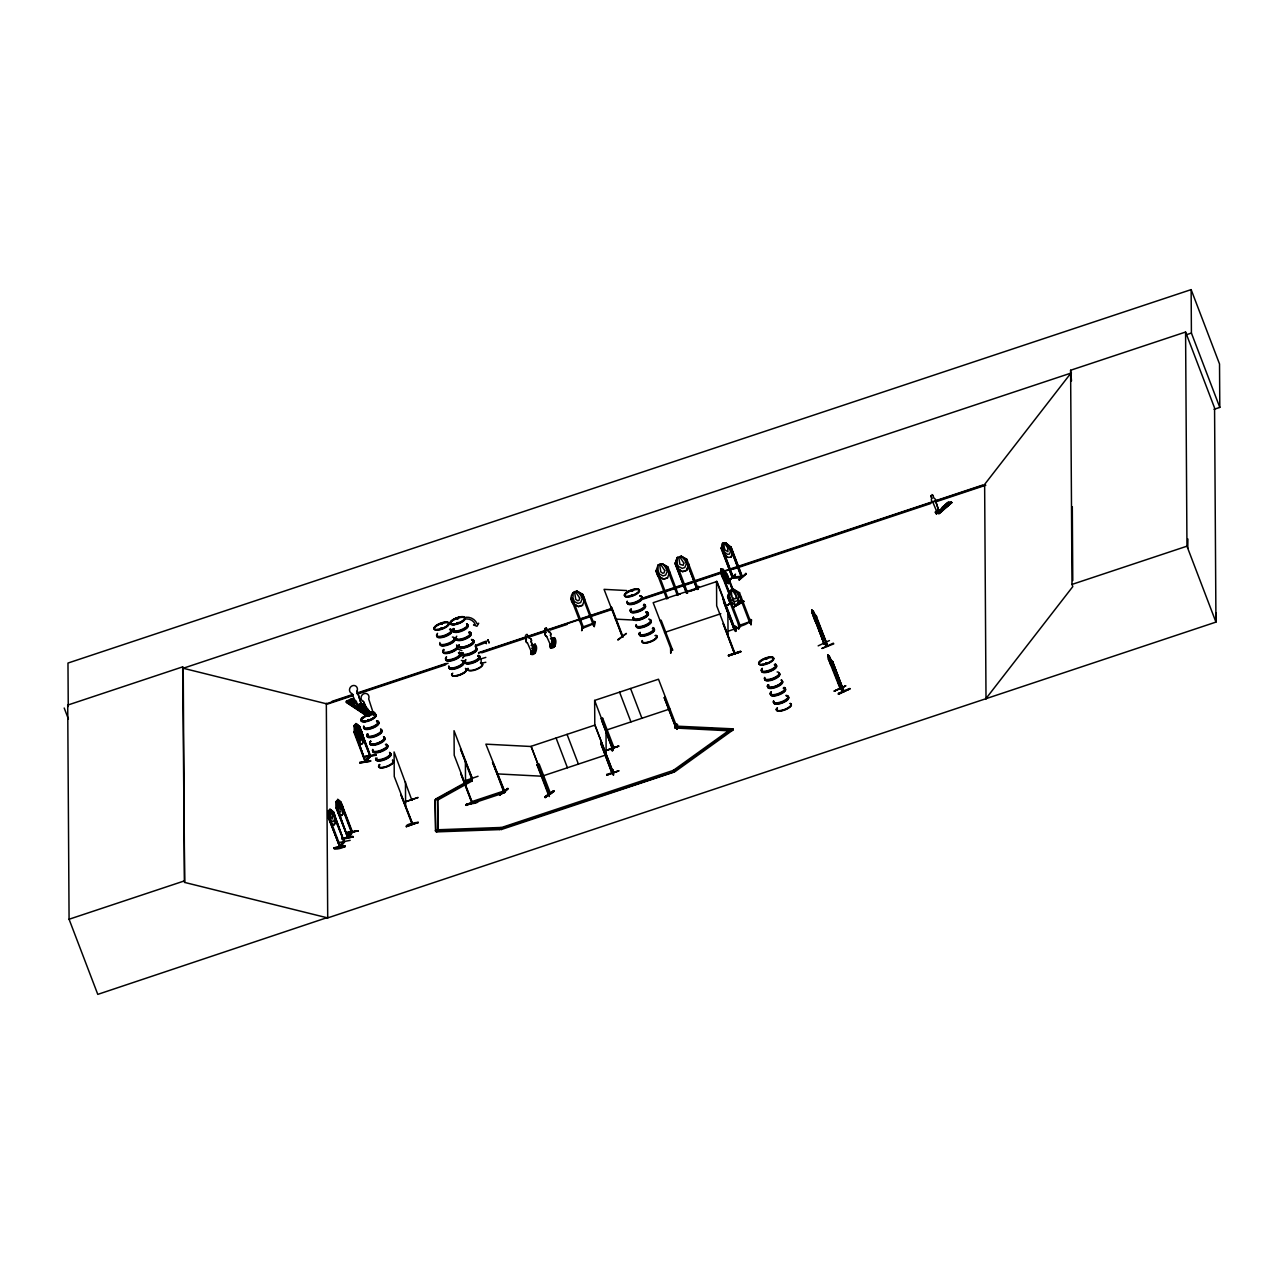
<?xml version="1.0" encoding="UTF-8"?>
<svg xmlns="http://www.w3.org/2000/svg" width="1284" height="1284" viewBox="0 0 1284 1284"><rect width="100%" height="100%" fill="white"/><g stroke="black" fill="none" stroke-linecap="round" stroke-linejoin="round"><path stroke-width="1.5" d="M371.895 713.069C370.338 712.106 371.686 713.406 371.188 712.283M370.819 712.652L371.606 712.604M327.869 917.37L97.777 994.378L69.079 919.248L67.715 705.093L182.681 666.861L184.575 882.413L327.709 917.916L1215.948 622.098L1216.044 612.725M1187.78 548.348L1187.893 538.991M359.215 704.081C360.964 705.67 357.947 704.916 360.242 704.595M360.258 704.948C356.695 704.113 363.147 705.173 358.717 704.707C358.413 710.148 364.223 707.34 360.419 703.889M371.75 713.23L371.06 712.636M371.927 713.326L371.028 713.246L371.911 712.813M733.132 576.516C729.505 578.185 740.804 577.961 742.489 576.949L731.142 547.209L729.97 547.241M667.824 598.569L657.264 570.481L655.915 571.107L658.114 565.024L658.034 570.465L659.382 573.996L663.09 575.922L665.706 575.055L667.215 571.396C665.947 567.592 662.785 560.964 658.114 565.072M733.774 589.5L729.858 590.881L729.649 596.177L730.997 599.708L734.705 601.634L737.321 600.751L738.846 597.076C737.578 593.272 734.4 586.644 729.745 590.768L735.138 604.924L739.199 603.512L741.382 597.445L739.086 603.464L735.138 604.924L729.344 601.506L727.547 596.787L729.745 590.768M572.166 598.103L571.011 598.601M686.555 593.256L675.015 563.515L676.331 562.89L687.63 592.887M544.673 629.465L545.01 628.454M551.895 645.049L552.072 644.199M552.104 644.889L551.622 644.215L551.976 645.114M548.942 791.409L548.573 792.164M581.652 630.669L582.262 625.95M582.15 630.476L582.037 625.324M613.046 748.171L612.709 750.546M612.564 750.097L612.484 745.49L612.115 746.229M670.938 647.65L671.211 652.641M671.243 648.195L670.713 652.898M685.736 591.105L686.105 590.367M738.733 628.197L738.364 628.951L738.685 623.543L738.894 628.614M721.143 568.796L726.359 582.872C723.502 579.004 719.586 574.173 720.95 568.732L723.165 569.438M728.798 593.24L720.822 572.744L721.062 568.668M728.782 579.405L728.429 583.53L723.036 569.39L726.985 574.686L732.779 591.25M728.429 583.53L728.702 579.341M336.44 808.005L347.82 837.794L336.906 807.074L336.055 808.069L347.82 837.264M340.822 802.725L343.037 806.914L343.133 813.574L341.512 815.388M354.111 725.508L356.599 734.721L358.782 736.23L359.889 734.946C363.179 731.045 350.853 718.896 359.408 726.375L370.257 756.212L365.234 762.006L353.935 732.201L354.769 731.607L365.619 761.942L354.737 731.19M936.855 513.07C935.619 510.326 939.053 510.197 936.405 511.321M532.346 651.55L532.475 650.474L533.775 652.721M532.555 653.123L531.736 650.956L532.956 650.555L532.523 651.582M359.584 705.221L359.295 704.226M344.995 845.915L334 847.825L345.011 845.915C346.134 847.183 332.973 851.067 334 847.729M334.145 848.355L344.963 846.75M352.795 837.264L352.811 836.317C336.697 838.837 339.49 840.571 352.972 836.879M937.224 511.16L936.373 511.241L937.641 510.888M814.233 617.813L817.073 621.938L813.189 610.959L827.699 646.446L823.638 643.557L823.654 642.177M843.909 691.145L832.497 661.404L843.861 691.643L839.848 688.625M839.672 687.871L839.88 688.657M843.026 690.311L843.909 690.294L843.123 690.519M471.758 778.73L471.469 777.51M472.416 778.874L454.038 730.692L454.199 755.233L472.592 803.319L504.516 792.709L504.516 791.811M472.159 801.553C470.698 801.794 472.897 802.404 472.528 802.58M612.356 748.476L601.121 718.639L602.645 718.157L614.137 748.01L612.805 748.299M612.099 771.524L611.89 772.31M613.174 772.695L612.629 772.47M734.448 628.325L733.758 628.919M735.058 653.572L716.681 605.791L716.536 581.251L734.785 629.064M730.082 547.482L731.142 547.209L725.813 542.971L722.443 543.228L724.015 551.655L727.29 554.287L729.472 554.11L730.564 551.141L725.813 543.1C719.923 540.917 722.507 549.616 721.03 548.236M359.52 709.025L369.198 715.413L368.203 715.814M369.07 715.798L367.978 716.055L369.262 715.557M367.93 720.565L369.278 719.618L368.139 720.308M368.99 720.452L369.632 719.746L367.625 720.436M442.081 624.088L441.632 624.313M441.198 623.799L442.194 623.735L441.391 623.783M441.84 628.823C443.333 627.876 439.192 628.39 441.311 628.967M458.388 618.423L457.104 618.776M457.441 618.808L457.923 618.888M457.168 623.591L456.799 623.623M457.072 623.494L457.425 622.644M458.356 623.43L458.661 622.596M532.282 648.308L533.919 647.537L532.507 648.564M533.919 647.714L532.619 648.356M551.655 641.791C555.186 640.475 550.29 641.438 552.2 642.112M632.723 590.784L631.455 591.218L632.049 590.592M631.664 590.672L632.643 590.608L631.776 590.672M631.198 595.294L632.193 594.733M633.237 595.214L632.338 594.749M765.681 659.173L766.805 658.981M766.612 658.804L766.339 659.222M766.965 658.692L765.778 658.901L766.66 658.628M765.745 663.587L767.19 662.913L765.248 663.988M767.254 663.282L765.537 663.298M725.877 543.036L730.853 547.482L732.634 552.12L731.222 557.128L727.835 557.384L722.699 552.923L727.835 557.384M359.921 762.744L370.851 761.155L359.729 763.113M370.594 760.626L359.761 762.263M738.525 593.144L739.472 592.662L750.947 622.515C749.968 619.418 749.808 624.088 739.231 626.464L727.755 596.578L728.814 596.081L740.322 626.078C737.193 627.988 739.809 622.467 740.322 626.078M727.691 596.835L729.858 590.881M582.519 605.358L584.718 599.275L582.904 594.556L577.11 591.17C571.043 591.121 569.406 599.259 572.664 603.319L578.458 606.706L582.519 605.31L578.474 606.513L572.664 603.319M655.915 571.059L657.729 575.842L663.523 579.228L667.568 577.816L669.622 571.829M676.074 562.857L675.159 563.564L677.198 557.481L681.258 556.133L687.052 559.567M675.159 563.564C680.071 549.953 675.015 562.553 678.466 566.453L682.173 568.379L684.789 567.512L686.314 563.853L684.966 560.306L681.258 556.133M686.555 570.224L688.706 564.286M686.667 570.337L682.606 571.621L676.812 568.234L682.606 571.685L686.667 570.337L688.85 564.286M366.871 716.039L346.215 702.284L352.057 698.945L356.599 702.027M347.338 701.77L348.157 701.369M351.543 699.732L351.094 699.652M356.342 702.444L351.768 699.603L351.912 698.56L346.327 701.241L359.343 710.421L364.913 707.725L359.456 704.017M357.979 710.293L364.175 707.259M358.734 709.892C357.417 706.986 367.031 705.157 368.267 710.02M359.103 709.49L359.921 709.137M359.825 709.33L369.696 716.055M363.195 707.725L369.102 711.577M364.287 707.195L358.14 709.635M371.076 711.769L376.1 714.915L371.686 711.978M411.602 823.012L412.02 824.103M471.998 803.19L460.683 773.449M612.003 747.368C616.769 746.068 607.83 747.561 612.195 750.899M340.003 845.787L339.939 847.408L328.624 817.603L328.319 810.99M340.517 846.782L329.121 816.768M351.27 831.952C348.863 837.505 345.701 835.531 348.253 837.248M336.857 807.492L347.964 837.682C353.02 834.375 351.655 831.278 351.688 831.438M947.833 503.922L936.309 513.68L948.924 502.574M951.765 502.558L938.315 513.552L951.845 502.526L939.423 513.504M951.364 502.012L948.282 502.622M944.703 506.698L943.724 506.57L945.008 506.795M535.123 644.664L531.127 645.354M531.191 654.31C537.226 656.686 538.879 641.149 532.555 645.162M531.271 653.074L535.268 651.742L534.77 650.458L535.139 653.01L535.123 644.022M553.564 641.856L554.399 637.618L550.403 638.934M550.371 647.906C556.791 650.169 558.026 634.729 551.831 638.758M364.849 760.85L369.455 756.019M365.715 760.321L366.229 761.316M359.327 726.279L370.691 756.196L365.667 761.877L354.4 731.671M351.11 831.631L352.009 830.989M492.478 762.439L504.628 792.26L492.767 762.231L503.424 791.169L504.275 791.137M550.21 792.79L548.107 793.191L548.509 794.282L550.627 793.865L539.136 764.012L536.953 764.75L548.316 794.571L549.167 794.539L537.723 764.783M355.17 702.412L352.538 703.263L355.299 702.589M366.823 710.405L364.191 711.272L366.951 710.582M460.763 656.477L462.834 653.026M464.423 655.209L462.721 658.018L464.551 655.273M532.764 651.469L532.651 650.635M738.252 603.127L738.364 604.459L737.69 602.982M937.127 510.438L936.501 511M1070.23 374.013L984.635 484.389L986.016 699.042M986 698.544L1072.814 586.579L1071.996 584.413L1070.615 370.257L1185.581 332.042L1214.568 407.943L1215.948 622.098L1186.962 546.182L1185.581 332.042M441.327 628.02L440.653 629.16L442.643 628.229M441.519 627.956L442.354 628.309L441.359 628.261M457.072 623.286L458.42 622.531L457.232 623.27M532.202 648.099L534 647.746M632.723 590.656L631.84 590.431M631.439 595.648L632.819 595.182L631.824 596.001M632.161 594.781L633.237 594.99L632.306 595.696M765.681 663.684L766.949 662.929M337.869 799.563L341.769 806.801L340.774 812.13L338.671 810.589L336.328 801.473L337.853 799.418L341.079 802.323L352.49 832.112M329.763 810.413L330.293 815.693L332.283 818.983L332.62 815.87L329.651 810.429M337.066 801.457L337.58 800.815L340.437 806.272L340.099 809.385L336.938 801.473M339.971 846.91L328.239 817.667L329.202 816.961L328.624 817.603M335.22 816.512L335.317 823.172L333.824 824.97L330.373 822.258L333.728 825.147L335.365 823.06L335.22 816.512L333.423 811.777L344.208 842.224L333.375 811.889L329.924 809.032L328.383 811.087L329.507 816.656L330.855 820.187L332.973 821.712L334 820.444C337.082 816.897 325.333 804.346 333.262 811.905L332.444 812.515M341.656 815.533L338.157 812.772L341.528 815.549L343.181 813.478L343.037 806.914M338.976 842.545L350.179 840.346M340.035 845.674L339.153 846.316L343.454 841.534M343.727 841.164L343.855 840.587M343.839 841.469L339.778 846.06M351.655 831.888L347.595 836.462M341.303 845.321L344.706 841.63L339.987 847.344L328.672 817.138M349.12 835.724L352.089 832.08M357.995 830.764L346.776 832.963L357.787 830.973M354.191 725.604L355.957 723.502L359.44 726.263L363.163 735.684L363.163 742.377L361.446 744.367L358.108 741.478M355.09 725.556L355.636 724.914L357.738 728.301L358.108 733.485L354.962 725.572M361.366 730.965C364.271 732.361 357.385 743.532 361.35 737.658L361.253 730.981L357.755 728.221M375.731 754.687L365.346 756.581M370.739 756.115L370.129 756.741L370.273 755.104M369.824 755.955L365.507 760.577M412.02 824.023L400.72 794.282L412.581 823.846M734.448 653.315L723.165 623.591L734.464 653.716M346.359 702.252L367.128 715.605M358.364 709.554L357.963 707.195L358.557 708.752L348.927 702.685M362.489 708.078L363.468 707.612M723.711 601.666L734.384 629.658L727.113 610.205M739.873 625.035L738.573 625.436M676.443 726.102L675.175 726.535L676.235 726.182M550.338 793.095L549.424 794.314L531.159 746.293L595.006 725.075L613.383 773L594.797 724.978L594.636 700.422L658.499 679.22L676.861 726.985L675.801 727.306M582.278 628.165L583.61 627.732L572.134 597.959M592.919 624.634L594.251 624.184M686.009 592.052L687.454 592.068M696.65 588.505L697.982 588.072L696.763 588.826M621.857 636.094L623.077 636.96L611.649 607.236M826.88 645.066L827.281 645.37M827.297 646.141L815.854 616.448M840.314 687.662L840.731 688.738L829.287 658.997M840.635 688.738L827.875 655.177L832.497 661.854M844.214 691.418L839.993 688.192M724.93 543.79L727.595 547.738L727.964 551.719L725.107 550.05L724.32 547.979L723.839 543.87L725.011 543.726M732.634 552.12L731.19 556.935M732.137 576.853L733.084 576.741M728.943 580.207L735.555 574.173L729.2 580.833M740.852 576.147L742.2 575.826L740.964 576.468M738.942 579.437C747.994 572.985 749.102 569.968 739.199 579.903M739.183 580.063L746.261 573.916L745.555 573.402M931.815 498.304L930.804 495.624L931.815 498.304A2.825 1.958 48.6 0 0 932.858 502.237L936.871 511.851L939.15 511.642L935.94 502.044A2.825 1.958 48.6 0 0 933.998 498.176L932.826 495.175M932.89 495.576L931.927 494.533M935.94 502.044L939.053 511.722M939.455 513.472L935.811 513.391L935.33 512.107L937.545 510.631M935.33 512.107L935.972 513.118L940 511.834L939.856 510.791L940.353 512.091M942.36 507.276C951.717 506.073 938.476 509.443 943.628 506.153L946.998 506.217L943.628 506.153M944.751 505.174C954.092 503.97 940.851 507.357 946.003 504.066L949.374 504.114L946.003 504.066M946.838 503.328C956.195 502.124 942.954 505.495 948.106 502.221M938.604 511.899L938.973 513.52L951.572 502.397L948.202 502.477L936.18 513.68M948.828 502.429L936.357 513.712M344.289 842.111L335.284 819.946M535.364 652.721L534.433 644.536L534.288 648.276M531.961 654.054L531.255 650.603M534.818 644.777L534.914 653.026M553.597 638.533L553.597 646.847L554.415 646.59L554.046 644.038L554.544 645.338L550.547 646.654M554.592 638.004L553.821 646.574M550.948 644.391L551.43 647.393M551.719 647.489L550.9 647.746M370.29 756.613L363.404 740.001M441.006 628.197L440.54 629.08M457.184 618.76L458.019 618.39M456.863 623.205L458.597 622.644M631.76 591.266L632.659 590.865M631.118 595.583L632.418 594.941M485.496 828.982L501.338 828.405L499.909 829.592L436.576 831.888L436.223 830.957L437.635 829.769L500.969 827.474L501.338 829.528L673.699 772.214L673.346 770.384L729.633 729.938L729.986 730.853M436.576 831.888L437.988 830.7L437.796 800.028L436.271 798.696L437.796 800.028L472.287 780.865L471.934 779.934L470.779 779.548L436.271 798.696M436.223 830.957L499.556 828.661L500.969 827.474M671.002 649.271C674.18 648.629 668.948 649.03 671.548 650.523L672.623 650.105L671.965 648.902M671.548 650.49L653.171 602.694L717.002 581.475L735.234 629.321L734.191 629.658L723.502 601.538M733.886 628.341L734.721 628.293M750.787 622.596L749.631 622.965L749.214 621.713M613.559 746.999L614.137 748.01M611.81 772.326L612.805 771.796M612.051 773.289L600.816 743.5L601.907 743.147M676.315 726.134L732.923 728.831L733.276 729.761L675.352 771.411L500.985 828.597L501.338 829.528M675.561 727.434L676.861 726.985M676.764 727.242L676.219 725.942L674.71 727.081L675.063 728.012L731.639 730.949L731.286 730.018L674.71 727.081M583.193 626.801C579.742 627.86 584.814 625.693 583.482 627.764M582.406 628.133L582.037 627.009M581.796 594.749L593.176 624.746C592.678 621.857 598.809 622.499 582.278 628.325M686.266 591.94L687.213 591.651L687.502 592.983M536.953 764.75L538.06 764.365M504.596 792.228L507.838 788.424L499.572 795.005M507.806 788.472L499.685 795.117L502.397 793.159M548.188 793.207L549.969 792.918M545.604 797.492L544.881 796.85C572.295 777.976 527.275 810.316 553.982 791.393M544.946 796.866L553.356 790.832M545.122 797.46L553.95 791.361M617.973 639.544L626.399 633.413L617.973 640.09M675.063 728.012L676.716 726.824M673.699 771.315L732.923 728.831M735.234 574.815L729.071 580.689M411.907 800.317L394.092 751.942L394.252 776.499L412.565 823.927M344.272 841.662L332.957 812.162M631.503 595.327L632.932 594.893M766.805 663.17L765.729 663.507M727.755 596.739L728.814 596.081M722.812 573.499L722.041 569.614M722.523 577.527L726.343 582.776L728.542 583.466M726.391 574.526L727.29 574.51L732.971 589.372M727.29 574.51L723.036 569.39L727.161 577.977L726.904 580.368L723.149 576.725M730.5 602.742L727.306 605.294L732.458 602.405M730.644 603.191L727.306 605.294M743.677 601.345L733.373 607.252L743.516 600.928L744.03 601.602M733.373 607.252L743.741 601.442M437.443 799.097L437.988 830.7L435.661 831.47L435.116 799.868L471.934 779.934M436.624 799.627L471.132 780.479L472.287 780.865M472.031 802.725L460.667 773.032M741.077 575.938L741.654 576.965M442.242 628.791L440.829 628.823M368.299 719.746L367.513 720.806L368.331 720.854M368.043 720.131L368.925 719.794M368.797 720.42L369.792 719.939L368.99 719.586M552.65 641.952L553.115 641.069M347.531 702.027C359.456 694.724 349.73 705.044 346.327 701.241M353.902 699.86L348.478 702.942L353.902 699.86C360.162 701.963 339.457 706.505 355.106 700.647M355.973 702.797L351.928 705.205L356.117 703.199M357.963 707.195L356.342 706.633L357.08 708.559M362.072 705.702L361.911 703.937L363.115 704.723L363.436 707.596L369.487 711.416M361.478 704.146L363.115 704.723M358.092 707.468L361.799 705.67L357.096 690.969A4.237 3.868 -56.8 0 0 355.09 685.704A4.237 3.868 -56.8 0 0 349.842 688.24A4.237 3.868 -56.8 0 0 351.848 693.504L358.092 707.468L361.719 705.606L357.096 690.969M359.183 710.02L364.768 707.34M365.555 707.869L360.13 710.935L365.555 707.869C371.83 709.956 351.11 714.498 366.759 708.64M367.818 709.346L362.393 712.427L367.962 709.731M367.625 710.806L363.597 713.198L369.166 710.517M372.071 711.882C367.818 713.936 374.96 709.795 373.419 715.204M367.994 714.626L369.632 715.204M373.724 713.695L373.58 711.93L376.116 714.883M373.13 712.139L374.767 712.716M370.899 714.803L373.467 713.663L368.668 698.897A4.237 3.868 -56.8 0 0 366.662 693.649A4.237 3.868 -56.8 0 0 361.398 696.185A4.237 3.868 -56.8 0 0 363.404 701.433L369.648 715.397M526.007 634.697L527.05 634.489M545.283 628.277L546.342 628.069M532.619 651.116L532.587 651.389M812.387 613.608C810.348 602.389 813.302 622.949 818.47 625.164L818.085 621.312L818.47 625.164L817.202 623.976M812.884 614.266L811.905 610.077M815.934 616.4L827.65 645.932M816.688 616.497L811.713 609.996M818.165 645.868L829.432 640.572M826.96 645.338L824.216 642.819M822.017 648.388L833.348 643.172L833.749 643.878L822.065 648.452M829.721 659.96L828.726 656.188M829.352 656.14L833.236 667.118L830.395 662.993M830.507 662.03C833.717 668.531 830.25 655.755 827.875 655.177M840.25 688.93L828.324 658.885L833.396 669.269M833.38 669.157L834.76 670.296L830.138 663.603M834.632 670.344L834.247 666.508L834.696 670.152M834.183 691.017L845.674 685.897L834.327 691.049M849.912 689.043L838.179 693.569C873.281 677.824 815.26 705.253 849.719 688.866M733.341 577.864L724.385 553.468M741.959 576.067L742.264 577.206L731.029 547.369M735.315 629.304L734.496 627.988M613.142 773.112L612.179 773.401L600.816 743.5M582.952 626.929L592.759 623.414L592.919 624.794M594.187 624.409L582.776 594.492L581.684 594.845M552.569 641.743L551.494 641.872M368.283 719.714L368.845 719.602M503.617 790.88L504.435 790.896M504.131 791.153L504.516 792.709M722.828 599.756L723.903 599.548L723.02 599.451M736.005 626.656L735.09 626.255L735.443 631.455L735.989 626.64M749.455 621.825L740.017 625.148M740.547 626.801L728.59 631.086M734.175 629.497L735.267 629.096M751.012 624.73L751.557 619.899L750.659 619.53L751.012 624.73L750.691 619.514M736.101 631.214L735.363 626.704M740.499 651.181C703.52 664.069 765.778 643.717 728.51 655.129L728.75 655.963M728.686 655.61L740.724 651.951M728.734 655.883L740.724 651.726M460.523 749.31L472.335 778.505M602.645 718.318L601.57 718.687L612.901 748.7L594.636 700.422M664.326 697.661L665.401 697.292L664.326 697.822L675.817 727.547L664.326 697.822M478.065 776.258L466.076 780.383M406.113 801.473L418.103 797.46L406.113 801.649M601.265 742.778L601.907 743.308L600.832 743.661M677.503 724.561L676.604 724.16M618.663 746.004L606.706 750.273L618.631 746.116M677.085 729.232L677.487 724.545M466.028 804.554L477.985 800.542C479.349 804.924 464.182 802.885 466.269 805.421M466.044 804.635L478.001 800.574M466.204 805.052L478.226 801.393M466.236 805.325L478.194 801.152M418.295 822.675C418.857 821.712 404.733 824.007 406.322 826.687M612.629 771.299L612.645 772.936L601.971 744.977M606.642 774.38L618.84 770.898L606.851 775.103M606.867 775.167L618.776 770.785M549.343 796.529L549.006 791.329M613.431 775.215L613.174 770.015L613.206 774.589M1214.086 409.307L1219.8 407.413L1219.527 363.982L1191.135 289.622L67.972 663.058L68.245 706.489L67.715 705.093M1071.45 372.938L183.211 668.258L184.575 882.413M1185.79 334.915L1191.408 333.054L1191.135 289.622M577.094 591.314L573.178 592.662L572.969 597.959L574.333 601.49L578.025 603.416L580.657 602.549L582.166 598.89C581.475 593.096 570.449 587.526 582.776 594.492M658.227 565.169L662.159 563.82L667.969 567.063L666.685 567.576L677.39 595.391M697.196 589.549L685.833 559.808L686.908 559.455L698.271 589.356L698.512 586.804M657.841 575.746L663.539 579.084L667.568 577.88M485.994 642C491.226 637.683 459.078 652.914 485.946 642.514M332.042 701.369L352.972 694.419M356.775 693.151L446.19 663.411M478.547 652.657L609.82 609.017M642.161 598.264L720.18 572.327M723.983 571.059L982.741 485.031M352.972 694.917L326.345 703.776L183.211 668.258L182.681 666.861M356.775 693.649L448.1 663.282M478.547 653.171L611.73 608.889M642.177 598.761L720.18 572.824M723.983 571.557L984.635 484.903M327.645 704.033L352.378 695.816M358.075 693.922L445.58 664.823M481.725 652.802L525.477 638.26M531.191 636.366L544.496 631.937M550.21 630.043L567.319 624.345M578.747 620.541L611.072 609.804M643.412 599.05L719.505 573.739M732.827 569.326L930.659 503.537M936.357 501.643L985.823 485.208M478.804 659.478L485.833 657.408M699.01 586.66L698.143 586.307M594.813 621.681L594.267 626.576L594.893 621.713L593.994 621.344L594.267 626.576M689.315 591.298L694.901 589.436M592.55 623.719L593.834 623.109M689.315 591.459L694.901 589.597M532.459 645.756L535.219 645.13L532.555 646.013M551.751 639.336L554.511 638.71L551.847 639.592M482.27 663.009L485.833 662.271M532.459 646.317L535.219 645.692L532.555 646.574M551.751 639.897L554.511 639.272L551.847 640.17M532.475 647.152L535.235 646.526L532.571 647.425M551.751 640.748L554.511 640.122L551.847 641.005M532.475 647.906L535.235 647.28M551.751 641.502L554.511 640.876M532.475 648.757L535.235 648.131L532.571 649.014M551.767 642.337L554.511 641.711L551.863 642.594M552.232 644.215L553.067 646.382L552.232 644.135L551.013 644.616L551.847 646.719M531.688 650.779C533.069 659.88 529.233 648.645 531.48 652.705L534.85 651.598M551.221 644.311C551.992 653.508 548.589 641.968 550.772 646.301L554.142 645.178M531.64 652.288L534.288 651.405L531.191 641.663A2.825 2.632 -0.4 0 0 529.152 637.955L527.05 634.424M550.916 645.884L553.581 645.001L550.483 635.259A2.825 2.632 -0.4 0 0 548.445 631.535L546.342 628.004M534.77 651.293L531.64 652.352L527.435 642.915A2.825 2.632 -0.4 0 1 526.488 638.902L525.397 635.821M554.062 644.889L550.916 645.948L546.711 636.511A2.825 2.632 -0.4 0 1 545.78 632.482L544.673 629.401M664.518 632.45L720.854 613.72M606.032 730.195L669.863 708.961M1071.996 584.413L1186.962 546.182M69.079 919.248L184.045 881.017M542.522 776.034L606.353 754.815M435.308 830.555L437.635 829.769M675.352 771.411L673.346 770.384L500.985 827.699L500.985 828.597M457.634 622.596L458.934 622.852M632.081 595.664L631.166 595.375M582.535 628.293L571.043 598.376M738.043 604.042L737.867 602.95M749.792 622.933L738.38 593.015M697.726 588.12L698.143 589.212M944.623 506.04L945.441 506.201L943.676 506.666M824.007 643.798L815.244 619.402M827.682 645.964L816.319 616.224M732.811 576.821L733.389 577.88L721.801 547.754M742.136 577.19L732.49 577.912L720.982 548.14M346.792 832.802L358.043 830.812M766.195 663.844L765.248 663.732M336.328 801.473L336.36 808.053L336.248 801.376M353.052 836.927L341.961 838.645M333.968 848.564L345.236 846.525M359.44 726.263L370.177 756.677M356.23 730.291L356.342 736.839M363.163 735.684L363.276 742.361L361.558 744.351L357.995 741.494M376.196 754.976L364.897 756.324M365.073 756.934L375.923 755.297M740.306 625.918L739.889 624.843M612.436 748.845L601.811 720.838M548.942 794.555L537.242 764.542M733.196 577.062L741.189 576.259M346.616 701.818L367.593 715.686M935.972 513.118L938.732 512.958L938.347 511.915M481.099 659.173L481.195 663.828M449.865 830.266L463.717 829.769M411.939 798.68L412.357 800.173M732.426 577.961L721.367 547.963M554.881 646.414L554.399 637.618M550.659 647.65L550.338 644.584M508.079 789.034L499.685 795.117M504.965 791.955L485.866 744.158L531.111 746.502L549.456 794.282M735.234 630.829L735.122 626.255M676.636 724.16L676.812 728.766M676.909 724.658L676.941 729.36M613.511 775.071L613.126 770.015M626.688 590.544L604.058 589.356L622.579 637.249L611.264 607.22M615.421 619.113L634.28 620.092M680.616 727.033L688.417 727.434M704.017 728.253L713.776 728.75M729.376 729.569L733.276 729.761M497.213 773.899L542.474 776.242M741.43 577.254L730.002 547.305M738.477 592.935L739.584 592.726L733.79 589.356L739.199 603.56M457.971 649.174L461.903 650.587M937.127 510.952L937.85 513.006L937.4 510.615M681.242 556.325L686.908 559.455L685.833 559.808M662.175 563.676L667.969 567.111L678.466 595.038M363.404 701.433L368.957 713.711M351.912 698.56L353.1 699.347M352.041 698.945L356.47 701.834M359.905 704.081L364.431 706.922M350.949 699.459L357.45 703.584M350.981 699.716L357 703.52M358.22 704.9L353.79 702.011L358.108 704.948M364.11 708.672L368.652 711.513M363.821 709.073L369.872 712.893M347.563 701.112L358.493 708.126M349.071 702.316L358.043 708.062M348.333 702.557L357.674 708.527M359.985 710.55L367.962 715.509M732.426 597.574L734.4 598.986L735.716 598.537L736.342 596.258L732.683 590.608L731.366 591.057L731.639 595.503M811.777 610.125L813.093 611.12M823.83 642.995L827.137 645.338M840.378 687.999L843.508 690.343M356.069 736.791L359.632 739.648M337.74 799.434L341.191 802.291M357.129 707.901L356.775 706.425M346.6 832.353L357.787 831.133M723.598 575.569L725.62 577.816L725.604 576.211M722.603 569.887L724.818 574.141M815.035 615.71C807.909 600.045 818.293 628.951 814.987 615.614M471.758 779.051L460.523 748.893M1191.408 333.054L1219.8 407.413M1070.615 370.257L1071.498 380.915M845.674 685.897L834.407 691.177M832.497 661.404L843.861 691.643M812.756 613.543L824.119 643.782L812.387 613.624M730.949 549.135L741.59 577.014M726.744 574.333L732.618 589.581M724.015 578.346L729.697 593.208M721.351 572.584L729.344 593.417M734.512 652.063L735.074 653.524M685.608 559.663L696.474 587.847M675.191 563.355L686.555 593.096M656.108 570.899L666.749 598.938M672.623 650.105L661.148 620.252L660.056 620.621M673.699 772.214L673.346 770.384M630.556 688.513L641.92 718.254M619.578 692.156L630.942 721.913M618.679 746.261L606.706 750.273M553.741 644.985L554.142 646.029L550.772 647.152L550.066 645.37M567.047 734.368L578.41 764.108M534.465 651.405L534.85 652.433L531.48 653.556L530.774 651.774M556.084 738.011L567.432 767.752M459.528 652.095L459.993 653.315M499.556 828.661L499.909 829.592M470.779 779.548L471.132 780.479M435.116 799.868L435.661 831.47M374.334 712.925L374.928 714.482M368.428 714.418L369.022 715.958M362.682 704.932L363.276 706.489M361.911 703.937L362.65 705.879M364.817 760.818L365.234 762.006M340.966 804.779L351.559 832.722M64.2 708.014L68.421 719.072M485.593 642L486.363 643.685L486.219 642.77M529.152 638.004L529.152 637.955A2.825 2.632 -0.4 0 1 531.191 641.727L534.288 651.469M827.939 655.322L829.047 659.462M721.03 568.86L721.801 573.178M828.003 655.113L828.389 658.965M738.926 624.152L739.038 628.743M670.601 648.324L670.681 652.994M612.516 745.474L612.661 750.659M354.24 725.492L354.224 732.185M1072.301 506.715L1072.782 580.593M727.884 610.991L728.044 635.532M606 730.163L606.16 754.719M554.495 637.859L554.56 646.333M551.317 643.926L551.35 647.409M550.483 635.259L550.483 635.323A2.825 2.632 -0.4 0 0 548.445 631.6L548.445 631.6M550.547 644.183L550.467 647.89M546.711 636.511L546.711 636.575A2.825 2.632 -0.4 0 1 545.78 632.418L545.78 632.482M535.203 644.279L535.284 652.754M532.025 650.346L531.849 654.07L531.945 650.731M531.159 650.988L531.111 654.326M527.435 642.915L527.435 642.979A2.825 2.632 -0.4 0 1 526.488 638.838L526.488 638.902M476.203 646.301L475.545 644.728M472.592 802.436L472.592 803.319M465.386 760.433L465.546 784.973M405.455 781.683L405.6 806.24M326.329 703.263L327.709 917.916M381.075 730.355A7.913 2.712 -20.9 0 1 374.655 736.791A7.913 2.712 -20.9 0 1 368.171 734.641M380.995 729.826A8.041 2.745 -20.9 0 1 374.479 736.358A8.041 2.745 -20.9 0 1 367.898 734.175M383.707 737.209A7.913 2.712 -20.9 0 1 377.271 743.661A7.913 2.712 -20.9 0 1 370.803 741.51M383.531 736.759A7.913 2.712 -20.9 0 1 377.111 743.211A7.913 2.712 -20.9 0 1 370.627 741.045M383.627 736.92A7.945 2.712 -20.9 0 1 377.175 743.388A7.945 2.712 -20.9 0 1 370.675 741.237M376.661 721.415A8.041 2.745 -20.9 0 1 373.307 727.402A8.041 2.745 -20.9 0 1 363.998 726.921M380.578 728.975A7.929 2.712 -20.9 0 1 375.105 735.074A7.929 2.712 -20.9 0 1 366.903 734.207M376.774 721.945A7.929 2.712 -20.9 0 1 373.451 727.851A7.929 2.712 -20.9 0 1 364.287 727.386M380.834 729.392A8.041 2.745 -20.9 0 1 374.318 735.941A8.041 2.745 -20.9 0 1 367.722 733.758M376.501 720.982A8.041 2.745 -20.9 0 1 373.13 726.985A8.041 2.745 -20.9 0 1 363.837 726.503M377.416 720.773A7.913 2.712 -20.9 0 1 371.975 726.872A7.913 2.712 -20.9 0 1 363.773 726.006M390.015 753.74A7.913 2.712 -20.9 0 1 383.595 760.192A7.913 2.712 -20.9 0 1 377.111 758.042M389.935 753.21A8.041 2.745 -20.9 0 1 384.397 759.406A8.041 2.745 -20.9 0 1 376.068 758.523M392.631 760.609A7.913 2.712 -20.9 0 1 386.211 767.046A7.913 2.712 -20.9 0 1 379.727 764.895M392.455 760.16A7.913 2.712 -20.9 0 1 386.035 766.596A7.913 2.712 -20.9 0 1 379.55 764.445M384.751 738.428A7.913 2.712 -20.9 0 1 377.576 744.415A7.913 2.712 -20.9 0 1 370.354 743.211M392.567 760.337A7.945 2.712 -20.9 0 1 386.115 766.805A7.945 2.712 -20.9 0 1 379.599 764.638M384.622 738.011A7.945 2.712 -20.9 0 1 377.416 744.03A7.945 2.712 -20.9 0 1 370.161 742.81M385.601 744.8A8.041 2.745 -20.9 0 1 382.231 750.803A8.041 2.745 -20.9 0 1 372.938 750.321M389.501 752.36A7.929 2.712 -20.9 0 1 384.991 758.074A7.929 2.712 -20.9 0 1 375.586 758.427M386.901 745.523A7.929 2.712 -20.9 0 1 382.391 751.252A7.929 2.712 -20.9 0 1 372.97 751.605M389.774 752.793A8.041 2.745 -20.9 0 1 384.237 758.972A8.041 2.745 -20.9 0 1 375.907 758.106M385.441 744.383A8.041 2.745 -20.9 0 1 382.07 750.37A8.041 2.745 -20.9 0 1 372.777 749.888M386.356 744.158A7.913 2.712 -20.9 0 1 380.899 750.257A7.913 2.712 -20.9 0 1 372.713 749.391M645.338 605.952A7.929 2.712 -20.9 0 1 638.148 611.954A7.929 2.712 -20.9 0 1 630.909 610.735M643.396 605.31A7.929 2.712 -20.9 0 1 644.584 605.502M644.488 604.973A8.041 2.745 -20.9 0 1 637.955 611.521A8.041 2.745 -20.9 0 1 631.375 609.338M646.029 612.163A7.945 2.712 -20.9 0 1 642.706 618.102A7.945 2.712 -20.9 0 1 633.526 617.62M646.992 611.938A7.881 2.696 -20.9 0 1 641.551 618.005A7.881 2.696 -20.9 0 1 633.397 617.139M645.916 611.89A7.945 2.712 -20.9 0 1 642.594 617.829A7.945 2.712 -20.9 0 1 633.413 617.347M641.358 596.771A8.041 2.745 -20.9 0 1 636.784 602.565A8.041 2.745 -20.9 0 1 627.234 602.918M644.038 604.138A7.913 2.712 -20.9 0 1 638.597 610.237A7.913 2.712 -20.9 0 1 630.396 609.37M641.438 597.301A7.913 2.712 -20.9 0 1 635.981 603.4A7.913 2.712 -20.9 0 1 627.796 602.533M644.327 604.555A8.041 2.745 -20.9 0 1 637.795 611.104A8.041 2.745 -20.9 0 1 631.214 608.905M639.994 596.145A8.041 2.745 -20.9 0 1 636.623 602.148A8.041 2.745 -20.9 0 1 627.33 601.666M639.721 595.728A7.913 2.712 -20.9 0 1 636.415 601.634A7.913 2.712 -20.9 0 1 627.266 601.153M652.32 628.695A7.929 2.712 -20.9 0 1 649.014 634.617A7.929 2.712 -20.9 0 1 639.833 634.135M653.428 628.374A8.041 2.745 -20.9 0 1 646.895 634.906A8.041 2.745 -20.9 0 1 640.315 632.723M654.952 635.564A7.945 2.712 -20.9 0 1 651.63 641.486A7.945 2.712 -20.9 0 1 642.449 641.005M655.915 635.323A7.881 2.696 -20.9 0 1 650.49 641.39A7.881 2.696 -20.9 0 1 642.337 640.539M646.269 612.949A7.881 2.696 -20.9 0 1 642.979 618.824A7.881 2.696 -20.9 0 1 633.863 618.358M656.044 635.468A7.945 2.712 -20.9 0 1 650.571 641.599A7.945 2.712 -20.9 0 1 642.337 640.732M650.282 620.156A8.041 2.745 -20.9 0 1 645.724 625.95A8.041 2.745 -20.9 0 1 636.174 626.319M652.978 627.523A7.913 2.712 -20.9 0 1 647.521 633.622A7.913 2.712 -20.9 0 1 639.336 632.755M650.362 620.686A7.913 2.712 -20.9 0 1 644.921 626.785A7.913 2.712 -20.9 0 1 636.72 625.918M653.267 627.94A8.041 2.745 -20.9 0 1 646.735 634.489A8.041 2.745 -20.9 0 1 640.154 632.306M650.121 619.739A8.041 2.745 -20.9 0 1 644.584 625.934A8.041 2.745 -20.9 0 1 636.27 625.051M650.587 619.755A7.913 2.712 -20.9 0 1 643.412 625.757A7.913 2.712 -20.9 0 1 636.19 624.554M648.661 619.113A7.913 2.712 -20.9 0 1 649.848 619.321M778.81 673.538A7.913 2.712 -20.9 0 1 773.369 679.637A7.913 2.712 -20.9 0 1 765.168 678.771M778.73 673.009A8.041 2.745 -20.9 0 1 773.193 679.204A8.041 2.745 -20.9 0 1 764.879 678.321M781.474 680.392A7.945 2.712 -20.9 0 1 775.022 686.86A7.945 2.712 -20.9 0 1 768.506 684.709M781.234 679.958A7.881 2.696 -20.9 0 1 775.809 686.025A7.881 2.696 -20.9 0 1 767.655 685.174M781.362 680.119A7.945 2.712 -20.9 0 1 775.889 686.25A7.945 2.712 -20.9 0 1 767.672 685.383M774.396 664.598A8.041 2.745 -20.9 0 1 771.042 670.585A8.041 2.745 -20.9 0 1 761.733 670.104M779.035 672.607A7.913 2.712 -20.9 0 1 771.861 678.61A7.913 2.712 -20.9 0 1 764.638 677.39M777.109 671.965A7.913 2.712 -20.9 0 1 778.297 672.158M774.493 665.128A7.913 2.712 -20.9 0 1 771.186 671.034A7.913 2.712 -20.9 0 1 762.038 670.553M778.569 672.575A8.041 2.745 -20.9 0 1 773.032 678.771A8.041 2.745 -20.9 0 1 764.718 677.888M775.44 664.374A8.041 2.745 -20.9 0 1 768.907 670.922A8.041 2.745 -20.9 0 1 762.327 668.739M775.167 663.94A7.929 2.712 -20.9 0 1 768.731 670.409A7.929 2.712 -20.9 0 1 762.231 668.242M787.75 696.923A7.913 2.712 -20.9 0 1 782.293 703.022A7.913 2.712 -20.9 0 1 774.108 702.155M786.466 696.185A8.041 2.745 -20.9 0 1 783.096 702.188A8.041 2.745 -20.9 0 1 773.803 701.706M790.398 703.793A7.945 2.712 -20.9 0 1 783.946 710.261A7.945 2.712 -20.9 0 1 777.446 708.094M790.174 703.359A7.881 2.696 -20.9 0 1 784.733 709.426A7.881 2.696 -20.9 0 1 776.579 708.559M781.699 681.178A7.881 2.696 -20.9 0 1 775.311 687.598A7.881 2.696 -20.9 0 1 768.843 685.447M790.302 703.52A7.945 2.712 -20.9 0 1 783.85 709.988A7.945 2.712 -20.9 0 1 777.334 707.821M781.587 680.729A7.945 2.712 -20.9 0 1 775.151 687.197A7.945 2.712 -20.9 0 1 768.635 685.03M783.336 687.983A8.041 2.745 -20.9 0 1 779.966 693.986A8.041 2.745 -20.9 0 1 770.673 693.504M786.033 695.35A7.913 2.712 -20.9 0 1 782.726 701.257A7.913 2.712 -20.9 0 1 773.578 700.775M785.359 689.171A7.913 2.712 -20.9 0 1 778.184 695.158A7.913 2.712 -20.9 0 1 770.962 693.954M783.433 688.529A7.913 2.712 -20.9 0 1 784.62 688.722M786.306 695.768A8.041 2.745 -20.9 0 1 782.935 701.77A8.041 2.745 -20.9 0 1 773.642 701.289M784.38 687.759A8.041 2.745 -20.9 0 1 777.847 694.307A8.041 2.745 -20.9 0 1 771.267 692.124M784.107 687.341A7.929 2.712 -20.9 0 1 777.671 693.793A7.929 2.712 -20.9 0 1 771.17 691.643M454.103 638.63A7.913 2.712 -20.9 0 1 448.646 644.728A7.913 2.712 -20.9 0 1 440.46 643.862M454.022 638.1A8.041 2.745 -20.9 0 1 449.448 643.894A8.041 2.745 -20.9 0 1 439.914 644.247M456.719 645.499A7.913 2.712 -20.9 0 1 450.299 651.935A7.913 2.712 -20.9 0 1 443.815 649.784M456.558 645.033A7.913 2.712 -20.9 0 1 450.122 651.486A7.913 2.712 -20.9 0 1 443.638 649.335M451.647 630.348A8.041 2.745 -20.9 0 1 444.36 636.431A8.041 2.745 -20.9 0 1 437.025 635.211M449.689 629.69A8.041 2.745 -20.9 0 1 450.893 629.898M452.401 637.041A7.929 2.712 -20.9 0 1 449.079 642.963A7.929 2.712 -20.9 0 1 439.914 642.481M450.989 630.412A7.929 2.712 -20.9 0 1 445.516 636.527A7.929 2.712 -20.9 0 1 437.314 635.66M453.862 637.683A8.041 2.745 -20.9 0 1 449.288 643.477A8.041 2.745 -20.9 0 1 439.754 643.83M449.528 629.272A8.041 2.745 -20.9 0 1 446.158 635.259A8.041 2.745 -20.9 0 1 436.865 634.778M450.443 629.048A7.913 2.712 -20.9 0 1 444.023 635.5A7.913 2.712 -20.9 0 1 437.539 633.333M463.043 662.03A7.913 2.712 -20.9 0 1 457.586 668.113A7.913 2.712 -20.9 0 1 449.384 667.247M462.962 661.485A8.041 2.745 -20.9 0 1 457.409 667.68A8.041 2.745 -20.9 0 1 449.095 666.797M465.659 668.884A7.913 2.712 -20.9 0 1 459.223 675.32A7.913 2.712 -20.9 0 1 452.754 673.169M465.482 668.434A7.913 2.712 -20.9 0 1 460.025 674.533A7.913 2.712 -20.9 0 1 451.84 673.667M457.024 646.253A7.913 2.712 -20.9 0 1 451.567 652.352A7.913 2.712 -20.9 0 1 443.365 651.486M465.578 668.611A7.945 2.712 -20.9 0 1 460.105 674.726A7.945 2.712 -20.9 0 1 451.888 673.859M456.879 645.82A7.945 2.712 -20.9 0 1 450.427 652.288A7.945 2.712 -20.9 0 1 443.927 650.137M458.613 653.074A8.041 2.745 -20.9 0 1 455.258 659.077A8.041 2.745 -20.9 0 1 445.965 658.596M461.341 660.441A7.929 2.712 -20.9 0 1 458.019 666.348A7.929 2.712 -20.9 0 1 448.854 665.882M458.725 653.604A7.929 2.712 -20.9 0 1 455.403 659.527A7.929 2.712 -20.9 0 1 446.238 659.045M462.802 661.067A8.041 2.745 -20.9 0 1 458.228 666.861A8.041 2.745 -20.9 0 1 448.678 667.215M458.452 652.657A8.041 2.745 -20.9 0 1 458.934 656.445A8.041 2.745 -20.9 0 1 448.79 660.329A8.041 2.745 -20.9 0 1 446.543 657.215M459.383 652.433A7.913 2.712 -20.9 0 1 452.947 658.885A7.913 2.712 -20.9 0 1 446.463 656.734M469.045 633.076A7.913 2.712 -20.9 0 1 465.739 638.967A7.913 2.712 -20.9 0 1 456.59 638.501M468.949 632.531A8.041 2.745 -20.9 0 1 465.578 638.533A8.041 2.745 -20.9 0 1 456.285 638.052M471.661 639.93A7.913 2.712 -20.9 0 1 468.355 645.836A7.913 2.712 -20.9 0 1 459.207 645.354M471.485 639.48A7.913 2.712 -20.9 0 1 468.178 645.387A7.913 2.712 -20.9 0 1 459.03 644.905M471.581 639.641A7.945 2.712 -20.9 0 1 468.259 645.563A7.945 2.712 -20.9 0 1 459.078 645.098M467.023 624.522A8.041 2.745 -20.9 0 1 460.491 631.07A8.041 2.745 -20.9 0 1 453.91 628.887M469.719 631.889A7.929 2.712 -20.9 0 1 463.283 638.341A7.929 2.712 -20.9 0 1 456.783 636.19M467.103 625.051A7.929 2.712 -20.9 0 1 460.667 631.519A7.929 2.712 -20.9 0 1 454.183 629.353M468.788 632.113A8.041 2.745 -20.9 0 1 465.418 638.116A8.041 2.745 -20.9 0 1 456.125 637.634M466.862 624.104A8.041 2.745 -20.9 0 1 460.33 630.653A8.041 2.745 -20.9 0 1 453.75 628.47M466.573 623.687A7.913 2.712 -20.9 0 1 461.117 629.786A7.913 2.712 -20.9 0 1 452.931 628.919M479.911 657.103A7.913 2.712 -20.9 0 1 472.737 663.106A7.913 2.712 -20.9 0 1 465.514 661.886M477.969 656.461A7.913 2.712 -20.9 0 1 479.157 656.654M477.873 655.931A8.041 2.745 -20.9 0 1 474.518 661.918A8.041 2.745 -20.9 0 1 465.225 661.437M481.789 663.523A7.913 2.712 -20.9 0 1 476.332 669.622A7.913 2.712 -20.9 0 1 468.13 668.755M473.01 640.459A7.945 2.712 -20.9 0 1 468.483 646.189A7.945 2.712 -20.9 0 1 459.062 646.542M482.351 663.507A7.913 2.712 -20.9 0 1 475.176 669.51A7.913 2.712 -20.9 0 1 467.97 668.306M480.425 662.865A7.913 2.712 -20.9 0 1 481.612 663.074M473.138 640.893A7.913 2.712 -20.9 0 1 467.697 646.992A7.913 2.712 -20.9 0 1 459.495 646.125M475.947 647.922A8.041 2.745 -20.9 0 1 470.409 654.118A8.041 2.745 -20.9 0 1 462.079 653.235M478.643 655.273A7.929 2.712 -20.9 0 1 472.207 661.741A7.929 2.712 -20.9 0 1 465.723 659.575M476.043 648.452A7.929 2.712 -20.9 0 1 469.607 654.904A7.929 2.712 -20.9 0 1 463.107 652.754M477.712 655.498A8.041 2.745 -20.9 0 1 478.194 659.286A8.041 2.745 -20.9 0 1 468.05 663.17A8.041 2.745 -20.9 0 1 465.803 660.056M475.786 647.505A8.041 2.745 -20.9 0 1 470.249 653.684A8.041 2.745 -20.9 0 1 461.919 652.818M475.497 647.072A7.913 2.712 -20.9 0 1 471.003 652.786A7.913 2.712 -20.9 0 1 461.614 653.139M463.813 619.386A8.908 8.314 -0.4 0 1 475.192 624.409L473.539 624.955L476.942 626.271L478.691 623.254L477.022 623.799A10.673 9.951 -0.4 0 0 466.108 617.235M361.719 735.604L361.687 739.68L360.579 740.948L358.397 739.44C353.582 731.591 357.61 721.897 361.719 735.604M358.974 731.511L359.295 735.283L357.016 733.822L359.263 736.358L359.745 741.109L359.809 736.679L362.184 738.284L359.841 735.652L358.974 731.511M488 639.817L489.027 642.803L488 639.817M579.662 598.071L579.036 600.334L577.72 600.768L575.746 599.371L574.702 592.839L576.002 592.406L579.662 598.071M664.727 570.577L664.085 572.841L662.769 573.29L660.811 571.878L659.751 565.361L661.051 564.912L664.727 570.577M683.81 563.034L683.168 565.297L679.894 564.334L678.835 557.818L680.151 557.368L683.81 563.034M357.45 729.649L357.883 734.929L359.921 738.204L360.339 735.09L357.562 729.617M352.105 832.53L340.725 802.388L352.089 832.578M356.166 701.353L350.741 704.418L356.166 701.353M418.279 822.418L406.306 826.655L418.263 822.402M679.878 594.187L679.124 593.85L679.958 594.251M504.163 790.88L472.239 801.505L472.239 802.388L504.163 791.779L504.163 790.88M364.64 721.175A7.913 2.712 -20.9 0 0 375.795 714.979A7.913 2.712 -20.9 0 0 364.608 716.215A7.945 2.712 -20.9 0 0 364.64 721.223A7.945 2.712 -20.9 0 0 375.843 714.995A7.945 2.712 -20.9 0 0 364.608 716.247A7.913 2.712 -20.9 0 0 364.64 721.175M364.913 721.881A7.913 2.712 -20.9 0 0 376.068 715.686A7.913 2.712 -20.9 0 0 364.881 716.921A7.913 2.712 -20.9 0 0 364.913 721.881M364.736 721.496A7.945 2.712 -20.9 0 0 375.939 715.268A7.945 2.712 -20.9 0 0 364.704 716.52A7.945 2.712 -20.9 0 0 364.736 721.496M628.117 596.386A7.945 2.712 -20.9 0 0 639.32 590.159A7.945 2.712 -20.9 0 0 628.085 591.394A7.945 2.712 -20.9 0 0 628.117 596.386M628.406 597.028A7.881 2.696 -20.9 0 0 639.528 590.849A7.881 2.696 -20.9 0 0 628.374 592.084A7.881 2.696 -20.9 0 0 628.406 597.028M628.213 596.643A7.945 2.712 -20.9 0 0 639.416 590.415A7.945 2.712 -20.9 0 0 628.181 591.651A7.945 2.712 -20.9 0 0 628.213 596.643M642.835 618.423A7.945 2.712 -20.9 0 0 646.157 612.5A7.945 2.712 -20.9 0 1 642.835 618.439A7.945 2.712 -20.9 0 1 633.654 617.973A7.945 2.712 -20.9 0 0 642.835 618.423M762.375 664.406A7.945 2.712 -20.9 0 0 773.578 658.178A7.945 2.712 -20.9 0 0 762.343 659.43A7.945 2.712 -20.9 0 0 762.375 664.406M762.664 665.048A7.881 2.696 -20.9 0 0 773.771 658.885A7.881 2.696 -20.9 0 0 762.632 660.12A7.881 2.696 -20.9 0 0 762.664 665.048M762.455 664.647A7.945 2.712 -20.9 0 0 773.674 658.435A7.945 2.712 -20.9 0 0 762.423 659.671A7.945 2.712 -20.9 0 0 762.455 664.647M437.651 629.449A7.913 2.712 -20.9 0 0 448.822 623.254A7.913 2.712 -20.9 0 0 437.635 624.489A7.913 2.712 -20.9 0 0 437.651 629.449M437.924 630.171A7.913 2.712 -20.9 0 0 449.095 623.976A7.913 2.712 -20.9 0 0 437.892 625.196A7.913 2.712 -20.9 0 0 437.924 630.171M437.748 629.754A7.945 2.712 -20.9 0 0 448.967 623.543A7.945 2.712 -20.9 0 0 437.716 624.778A7.945 2.712 -20.9 0 0 437.748 629.754M453.782 624.088A7.913 2.712 -20.9 0 0 464.952 617.893A7.913 2.712 -20.9 0 0 453.75 619.129A7.913 2.712 -20.9 0 0 453.782 624.088M454.054 624.81A7.913 2.712 -20.9 0 0 465.225 618.599A7.913 2.712 -20.9 0 0 454.022 619.835A7.913 2.712 -20.9 0 0 454.054 624.81M453.878 624.393A7.945 2.712 -20.9 0 0 465.081 618.182A7.945 2.712 -20.9 0 0 453.846 619.402A7.945 2.712 -20.9 0 0 453.878 624.377A7.945 2.712 -20.9 0 0 465.081 618.166A7.945 2.712 -20.9 0 0 453.846 619.418A7.945 2.712 -20.9 0 0 453.878 624.393"/></g></svg>
